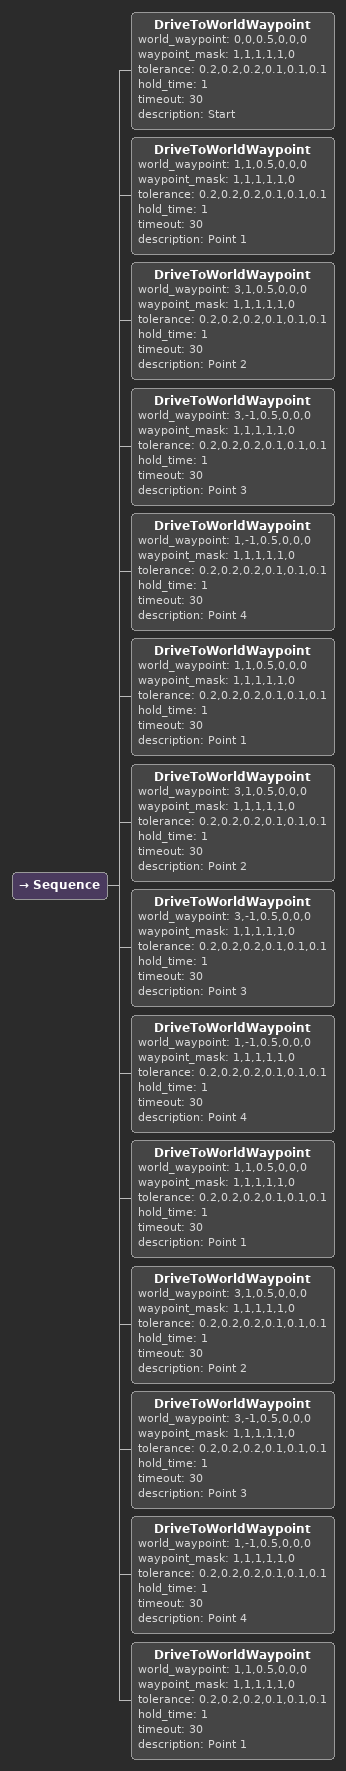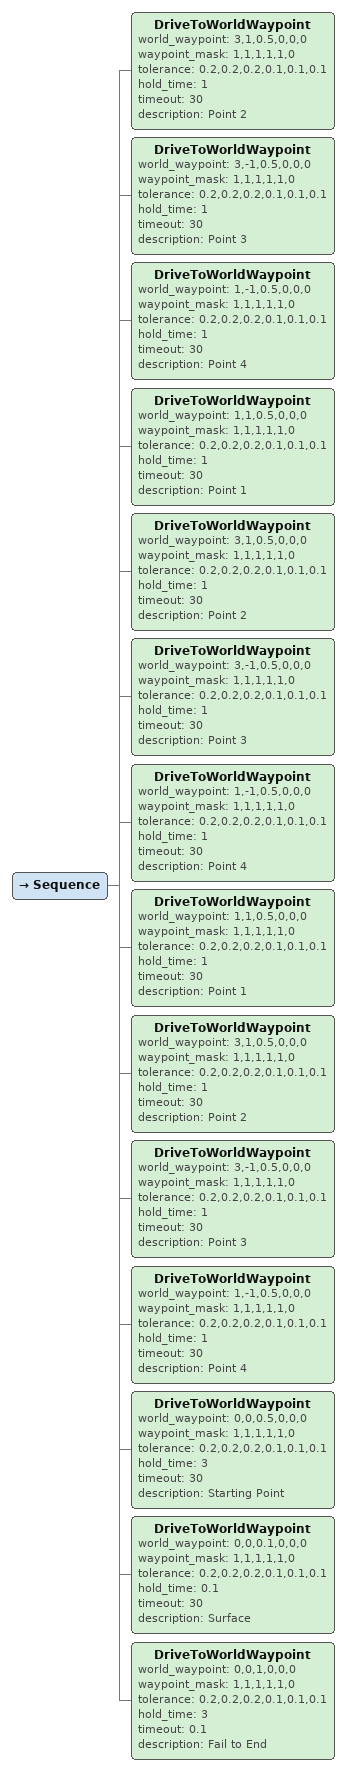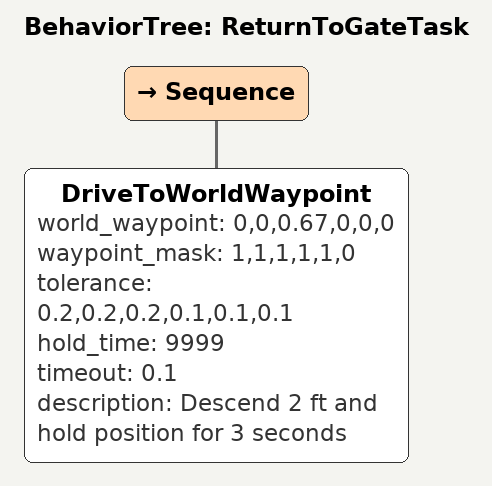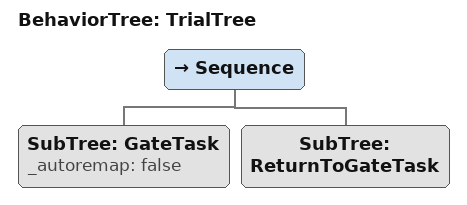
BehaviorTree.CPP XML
<Sequence>
  <DriveToWorldWaypoint world_waypoint="0,0,0.5,0,0,0" waypoint_mask="1,1,1,1,1,0" tolerance="0.2,0.2,0.2,0.1,0.1,0.1" hold_time="1" timeout="30" description="Start"/>
  <DriveToWorldWaypoint world_waypoint="1,1,0.5,0,0,0" waypoint_mask="1,1,1,1,1,0" tolerance="0.2,0.2,0.2,0.1,0.1,0.1" hold_time="1" timeout="30" description="Point 1"/>
  <DriveToWorldWaypoint world_waypoint="3,1,0.5,0,0,0" waypoint_mask="1,1,1,1,1,0" tolerance="0.2,0.2,0.2,0.1,0.1,0.1" hold_time="1" timeout="30" description="Point 2"/>
  <DriveToWorldWaypoint world_waypoint="3,-1,0.5,0,0,0" waypoint_mask="1,1,1,1,1,0" tolerance="0.2,0.2,0.2,0.1,0.1,0.1" hold_time="1" timeout="30" description="Point 3"/>
  <DriveToWorldWaypoint world_waypoint="1,-1,0.5,0,0,0" waypoint_mask="1,1,1,1,1,0" tolerance="0.2,0.2,0.2,0.1,0.1,0.1" hold_time="1" timeout="30" description="Point 4"/>
   <DriveToWorldWaypoint world_waypoint="1,1,0.5,0,0,0" waypoint_mask="1,1,1,1,1,0" tolerance="0.2,0.2,0.2,0.1,0.1,0.1" hold_time="1" timeout="30" description="Point 1"/>
  <DriveToWorldWaypoint world_waypoint="3,1,0.5,0,0,0" waypoint_mask="1,1,1,1,1,0" tolerance="0.2,0.2,0.2,0.1,0.1,0.1" hold_time="1" timeout="30" description="Point 2"/>
  <DriveToWorldWaypoint world_waypoint="3,-1,0.5,0,0,0" waypoint_mask="1,1,1,1,1,0" tolerance="0.2,0.2,0.2,0.1,0.1,0.1" hold_time="1" timeout="30" description="Point 3"/>
  <DriveToWorldWaypoint world_waypoint="1,-1,0.5,0,0,0" waypoint_mask="1,1,1,1,1,0" tolerance="0.2,0.2,0.2,0.1,0.1,0.1" hold_time="1" timeout="30" description="Point 4"/>
        <DriveToWorldWaypoint world_waypoint="1,1,0.5,0,0,0" waypoint_mask="1,1,1,1,1,0" tolerance="0.2,0.2,0.2,0.1,0.1,0.1" hold_time="1" timeout="30" description="Point 1"/>
  <DriveToWorldWaypoint world_waypoint="3,1,0.5,0,0,0" waypoint_mask="1,1,1,1,1,0" tolerance="0.2,0.2,0.2,0.1,0.1,0.1" hold_time="1" timeout="30" description="Point 2"/>
  <DriveToWorldWaypoint world_waypoint="3,-1,0.5,0,0,0" waypoint_mask="1,1,1,1,1,0" tolerance="0.2,0.2,0.2,0.1,0.1,0.1" hold_time="1" timeout="30" description="Point 3"/>
  <DriveToWorldWaypoint world_waypoint="1,-1,0.5,0,0,0" waypoint_mask="1,1,1,1,1,0" tolerance="0.2,0.2,0.2,0.1,0.1,0.1" hold_time="1" timeout="30" description="Point 4"/>
        <DriveToWorldWaypoint world_waypoint="1,1,0.5,0,0,0" waypoint_mask="1,1,1,1,1,0" tolerance="0.2,0.2,0.2,0.1,0.1,0.1" hold_time="1" timeout="30" description="Point 1"/>
</Sequence>

<Sequence>
  <DriveToWorldWaypoint world_waypoint="3,1,0.5,0,0,0" waypoint_mask="1,1,1,1,1,0" tolerance="0.2,0.2,0.2,0.1,0.1,0.1" hold_time="1" timeout="30" description="Point 2"/>
  <DriveToWorldWaypoint world_waypoint="3,-1,0.5,0,0,0" waypoint_mask="1,1,1,1,1,0" tolerance="0.2,0.2,0.2,0.1,0.1,0.1" hold_time="1" timeout="30" description="Point 3"/>
  <DriveToWorldWaypoint world_waypoint="1,-1,0.5,0,0,0" waypoint_mask="1,1,1,1,1,0" tolerance="0.2,0.2,0.2,0.1,0.1,0.1" hold_time="1" timeout="30" description="Point 4"/>
        <DriveToWorldWaypoint world_waypoint="1,1,0.5,0,0,0" waypoint_mask="1,1,1,1,1,0" tolerance="0.2,0.2,0.2,0.1,0.1,0.1" hold_time="1" timeout="30" description="Point 1"/>
  <DriveToWorldWaypoint world_waypoint="3,1,0.5,0,0,0" waypoint_mask="1,1,1,1,1,0" tolerance="0.2,0.2,0.2,0.1,0.1,0.1" hold_time="1" timeout="30" description="Point 2"/>
  <DriveToWorldWaypoint world_waypoint="3,-1,0.5,0,0,0" waypoint_mask="1,1,1,1,1,0" tolerance="0.2,0.2,0.2,0.1,0.1,0.1" hold_time="1" timeout="30" description="Point 3"/>
  <DriveToWorldWaypoint world_waypoint="1,-1,0.5,0,0,0" waypoint_mask="1,1,1,1,1,0" tolerance="0.2,0.2,0.2,0.1,0.1,0.1" hold_time="1" timeout="30" description="Point 4"/>
        <DriveToWorldWaypoint world_waypoint="1,1,0.5,0,0,0" waypoint_mask="1,1,1,1,1,0" tolerance="0.2,0.2,0.2,0.1,0.1,0.1" hold_time="1" timeout="30" description="Point 1"/>
  <DriveToWorldWaypoint world_waypoint="3,1,0.5,0,0,0" waypoint_mask="1,1,1,1,1,0" tolerance="0.2,0.2,0.2,0.1,0.1,0.1" hold_time="1" timeout="30" description="Point 2"/>
  <DriveToWorldWaypoint world_waypoint="3,-1,0.5,0,0,0" waypoint_mask="1,1,1,1,1,0" tolerance="0.2,0.2,0.2,0.1,0.1,0.1" hold_time="1" timeout="30" description="Point 3"/>
  <DriveToWorldWaypoint world_waypoint="1,-1,0.5,0,0,0" waypoint_mask="1,1,1,1,1,0" tolerance="0.2,0.2,0.2,0.1,0.1,0.1" hold_time="1" timeout="30" description="Point 4"/>
  <DriveToWorldWaypoint world_waypoint="0,0,0.5,0,0,0" waypoint_mask="1,1,1,1,1,0" tolerance="0.2,0.2,0.2,0.1,0.1,0.1" hold_time="3" timeout="30" description="Starting Point"/>
  <DriveToWorldWaypoint world_waypoint="0,0,0.1,0,0,0" waypoint_mask="1,1,1,1,1,0" tolerance="0.2,0.2,0.2,0.1,0.1,0.1" hold_time="0.1" timeout="30" description="Surface"/>
  <DriveToWorldWaypoint world_waypoint="0,0,1,0,0,0" waypoint_mask="1,1,1,1,1,0" tolerance="0.2,0.2,0.2,0.1,0.1,0.1" hold_time="3" timeout="0.1" description="Fail to End"/>
</Sequence>

<BehaviorTree ID="ReturnToGateTask">
  <Sequence>
    <DriveToWorldWaypoint world_waypoint="0,0,0.67,0,0,0" waypoint_mask="1,1,1,1,1,0" tolerance="0.2,0.2,0.2,0.1,0.1,0.1" hold_time="9999" timeout="0.1" description="Descend 2 ft and hold position for 3 seconds"/>
  </Sequence>
</BehaviorTree>

<BehaviorTree ID="TrialTree">
  <Sequence>
    <SubTree ID="GateTask" _autoremap="false"/>
    <SubTree ID="ReturnToGateTask"/>
  </Sequence>
</BehaviorTree>
